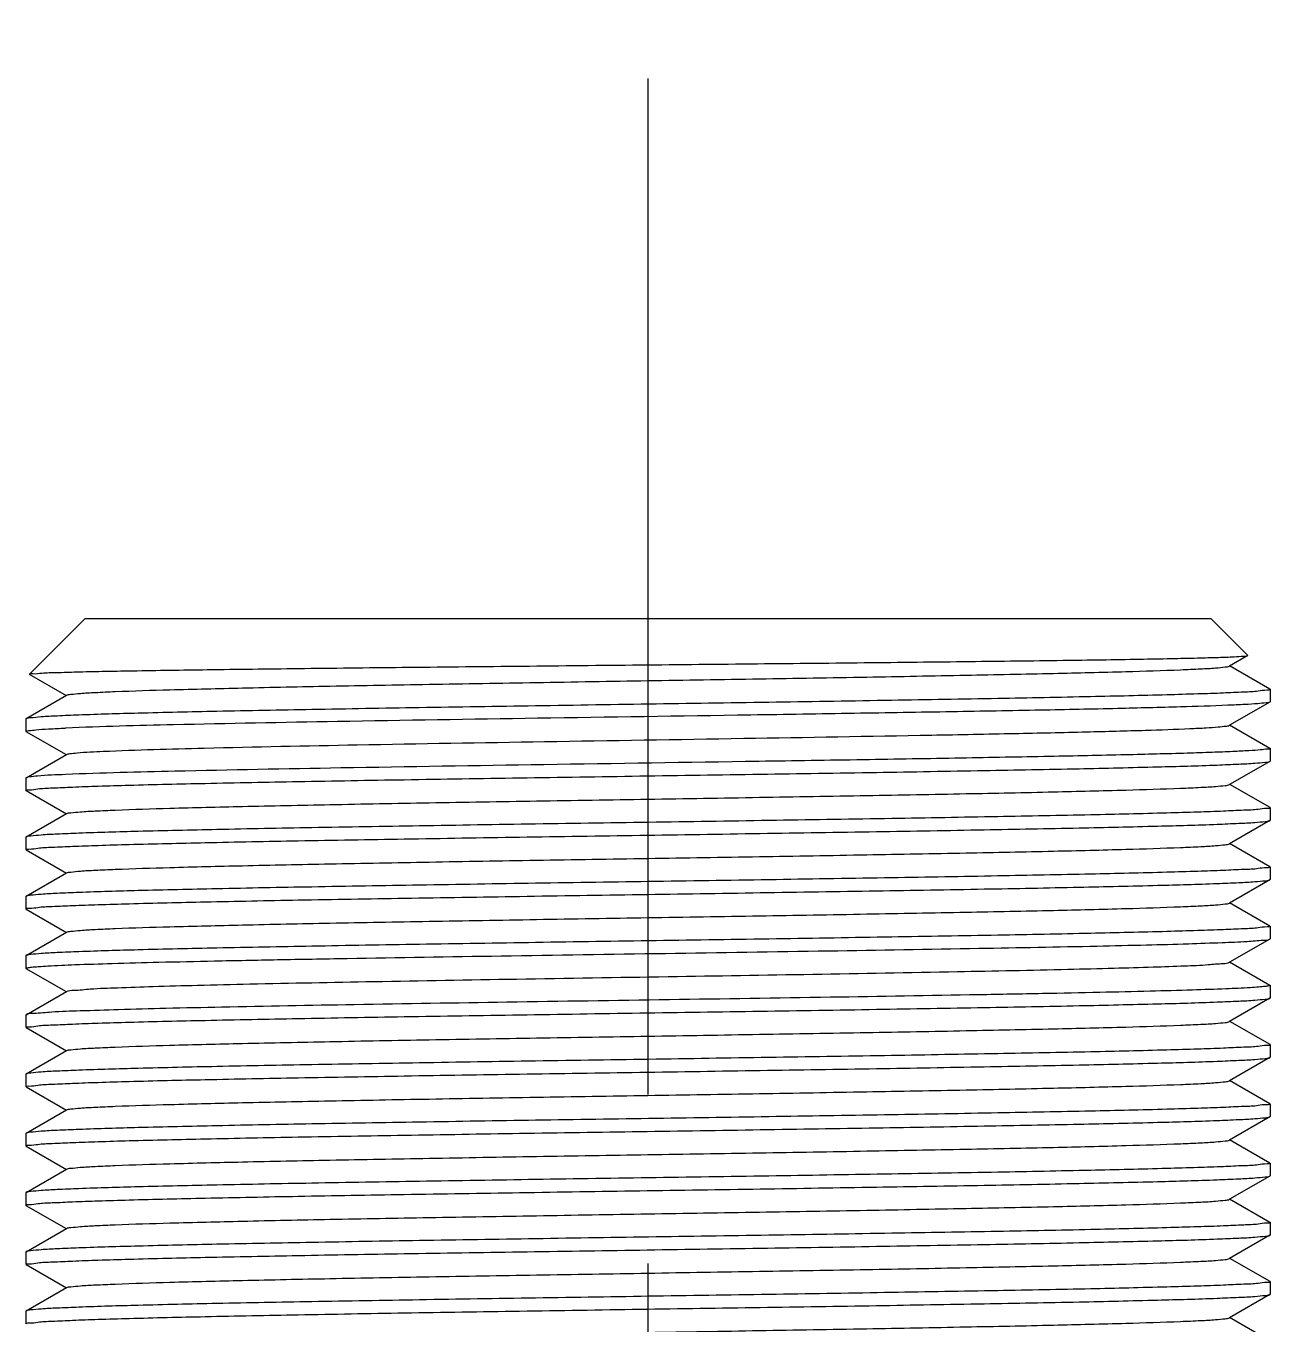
# Model space of a CAD drawing. Header units: millimetres. Extents: x -6909 to -4533, y -2578 to 782.
# Drawn here: x -6037.41 to -6016.41, y 582.93 to 604.84 of the extents above; entities that cross this region are included whole.
import ezdxf

# ---------------------------------------------------------------- set-up
doc = ezdxf.new("R2010")
doc.units = ezdxf.units.MM
doc.linetypes.add('CENTER2', pattern=[28.575, 19.05, -3.175, 3.175, -3.175])
doc.linetypes.add('HIDDENX2', pattern=[19.05, 12.7, -6.35])
doc.layers.add('HIDDEN', color=8, linetype='HIDDENX2')

msp = doc.modelspace()

# ---------------------------------------------------------------- linework, layer by layer
at = {"color": 7, "linetype": 'Continuous'}
for p, q in [((-6036.414, 594.839), (-6037.356, 593.898)), ((-6036.414, 594.839), (-6017.414, 594.839)), ((-6017.414, 594.839), (-6016.79, 594.215)), ((-6016.791, 594.212), (-6017.098, 594.035)), ((-6016.791, 594.212), (-6016.79, 594.215)), ((-6017.098, 594.044), (-6016.418, 593.651)), ((-6036.731, 593.535), (-6037.355, 593.895)), ((-6037.411, 593.151), (-6036.731, 593.544)), ((-6016.414, 593.647), (-6016.418, 593.651)), ((-6016.414, 593.647), (-6016.414, 593.432)), ((-6016.418, 593.427), (-6017.098, 593.035)), ((-6016.414, 593.432), (-6016.418, 593.427)), ((-6037.414, 593.147), (-6037.411, 593.151)), ((-6037.414, 593.147), (-6037.414, 592.932)), ((-6036.731, 592.535), (-6037.411, 592.927)), ((-6017.098, 593.044), (-6016.418, 592.651)), ((-6037.411, 592.151), (-6036.731, 592.544)), ((-6016.414, 592.647), (-6016.414, 592.432)), ((-6016.418, 592.427), (-6017.098, 592.035)), ((-6016.418, 592.427), (-6016.414, 592.432)), ((-6037.411, 592.151), (-6037.414, 592.147)), ((-6037.414, 592.147), (-6037.414, 591.932)), ((-6017.098, 592.044), (-6016.418, 591.651)), ((-6036.731, 591.535), (-6037.411, 591.927)), ((-6016.414, 591.647), (-6016.414, 591.432)), ((-6037.411, 591.151), (-6036.731, 591.544)), ((-6016.418, 591.427), (-6017.098, 591.035)), ((-6016.418, 591.427), (-6016.414, 591.432)), ((-6037.411, 591.151), (-6037.414, 591.147)), ((-6037.414, 591.147), (-6037.414, 590.932)), ((-6036.731, 590.535), (-6037.411, 590.927)), ((-6017.098, 591.044), (-6016.418, 590.651)), ((-6037.411, 590.151), (-6036.731, 590.544)), ((-6016.414, 590.647), (-6016.414, 590.432)), ((-6016.418, 590.427), (-6017.098, 590.035)), ((-6016.418, 590.427), (-6016.414, 590.432)), ((-6037.411, 590.151), (-6037.414, 590.147)), ((-6037.414, 590.147), (-6037.414, 589.932)), ((-6017.098, 590.044), (-6016.418, 589.651)), ((-6036.731, 589.535), (-6037.411, 589.927)), ((-6016.414, 589.647), (-6016.414, 589.432)), ((-6037.411, 589.151), (-6036.731, 589.544)), ((-6016.418, 589.427), (-6017.098, 589.035)), ((-6016.418, 589.427), (-6016.414, 589.432)), ((-6037.411, 589.151), (-6037.414, 589.147)), ((-6037.414, 589.147), (-6037.414, 588.932)), ((-6017.098, 589.044), (-6016.418, 588.651)), ((-6036.731, 588.535), (-6037.411, 588.927)), ((-6037.411, 588.151), (-6036.731, 588.544)), ((-6016.414, 588.647), (-6016.414, 588.432)), ((-6016.418, 588.427), (-6017.098, 588.035)), ((-6016.418, 588.427), (-6016.414, 588.432)), ((-6037.411, 588.151), (-6037.414, 588.147)), ((-6037.414, 588.147), (-6037.414, 587.932)), ((-6036.731, 587.535), (-6037.411, 587.927)), ((-6017.098, 588.044), (-6016.418, 587.651)), ((-6016.414, 587.647), (-6016.414, 587.432)), ((-6037.411, 587.151), (-6036.731, 587.544)), ((-6016.418, 587.427), (-6017.098, 587.035)), ((-6016.418, 587.427), (-6016.414, 587.432)), ((-6037.411, 587.151), (-6037.414, 587.147)), ((-6037.414, 587.147), (-6037.414, 586.932)), ((-6017.098, 587.044), (-6016.418, 586.651)), ((-6036.731, 586.535), (-6037.411, 586.927)), ((-6037.411, 586.151), (-6036.731, 586.544)), ((-6016.414, 586.647), (-6016.414, 586.432)), ((-6016.418, 586.427), (-6017.098, 586.035)), ((-6016.418, 586.427), (-6016.414, 586.432)), ((-6037.411, 586.151), (-6037.414, 586.147)), ((-6037.414, 586.147), (-6037.414, 585.932)), ((-6036.731, 585.535), (-6037.411, 585.927)), ((-6017.098, 586.044), (-6016.418, 585.651)), ((-6037.411, 585.151), (-6036.731, 585.544)), ((-6016.418, 585.427), (-6016.414, 585.432)), ((-6016.414, 585.647), (-6016.414, 585.432)), ((-6016.418, 585.427), (-6017.098, 585.035)), ((-6037.411, 585.151), (-6037.414, 585.147)), ((-6037.414, 585.147), (-6037.414, 584.932)), ((-6017.098, 585.044), (-6016.418, 584.651)), ((-6036.731, 584.535), (-6037.411, 584.927)), ((-6016.414, 584.647), (-6016.414, 584.432)), ((-6037.411, 584.151), (-6036.731, 584.544)), ((-6016.418, 584.427), (-6017.098, 584.035)), ((-6016.418, 584.427), (-6016.414, 584.432)), ((-6037.411, 584.151), (-6037.414, 584.147)), ((-6037.414, 584.147), (-6037.414, 583.932)), ((-6036.731, 583.535), (-6037.411, 583.927)), ((-6017.098, 584.044), (-6016.418, 583.651)), ((-6037.411, 583.151), (-6036.731, 583.544)), ((-6016.414, 583.647), (-6016.414, 583.432)), ((-6016.418, 583.427), (-6017.098, 583.035)), ((-6016.418, 583.427), (-6016.414, 583.432)), ((-6037.411, 583.151), (-6037.414, 583.147)), ((-6037.414, 583.147), (-6037.414, 582.932)), ((-6017.098, 583.044), (-6016.418, 582.651))]:
    msp.add_line(p, q, dxfattribs=at)
for points, knots in [([(-6037.356, 593.898), (-6037.342, 593.912), (-6037.26, 593.901), (-6037.118, 593.925), (-6036.866, 593.926), (-6036.53, 593.939), (-6036.102, 593.947), (-6035.369, 593.961), (-6034.265, 593.977), (-6032.749, 593.996), (-6031.018, 594.015), (-6029.136, 594.034), (-6027.175, 594.054), (-6025.209, 594.073), (-6023.31, 594.092), (-6021.553, 594.112), (-6020.004, 594.131), (-6018.871, 594.147), (-6018.113, 594.162), (-6017.669, 594.171), (-6017.316, 594.182), (-6017.053, 594.187), (-6016.893, 594.205), (-6016.81, 594.201), (-6016.791, 594.212)], [0, 0, 0, 0, 0.002842, 0.010296, 0.022324, 0.038815, 0.059627, 0.08457, 0.145898, 0.22055, 0.305773, 0.398398, 0.494949, 0.591791, 0.685264, 0.77181, 0.848111, 0.911225, 0.937047, 0.958702, 0.975968, 0.988682, 0.996712, 1, 1, 1, 1]), ([(-6036.731, 593.544), (-6036.71, 593.556), (-6036.627, 593.56), (-6036.468, 593.58), (-6036.216, 593.591), (-6035.713, 593.615), (-6034.884, 593.639), (-6033.677, 593.669), (-6032.219, 593.699), (-6030.565, 593.729), (-6028.775, 593.759), (-6026.916, 593.789), (-6025.057, 593.819), (-6023.267, 593.849), (-6021.612, 593.88), (-6020.154, 593.909), (-6018.947, 593.939), (-6018.118, 593.964), (-6017.614, 593.987), (-6017.361, 593.999), (-6017.202, 594.018), (-6017.119, 594.023), (-6017.098, 594.035)], [0, 0, 0, 0, 0.003748, 0.012054, 0.024883, 0.042115, 0.089132, 0.151372, 0.226532, 0.311825, 0.404093, 0.499916, 0.595742, 0.68802, 0.77333, 0.84851, 0.910776, 0.957821, 0.97507, 0.987913, 0.996239, 1, 1, 1, 1]), ([(-6037.411, 593.151), (-6037.388, 593.164), (-6037.3, 593.167), (-6037.129, 593.188), (-6036.855, 593.199), (-6036.31, 593.223), (-6035.411, 593.248), (-6034.101, 593.278), (-6032.519, 593.308), (-6030.726, 593.338), (-6028.788, 593.369), (-6026.78, 593.399), (-6024.777, 593.429), (-6022.854, 593.46), (-6021.085, 593.49), (-6019.537, 593.52), (-6018.41, 593.546), (-6017.665, 593.569), (-6017.229, 593.582), (-6016.897, 593.601), (-6016.632, 593.606), (-6016.517, 593.636), (-6016.414, 593.63), (-6016.414, 593.647)], [0, 0, 0, 0, 0.00371, 0.012072, 0.025046, 0.042505, 0.090206, 0.153382, 0.229647, 0.316122, 0.40954, 0.506372, 0.602958, 0.69565, 0.780946, 0.855624, 0.916864, 0.941701, 0.962355, 0.978635, 0.990388, 0.997512, 1, 1, 1, 1]), ([(-6016.418, 593.427), (-6016.437, 593.417), (-6016.508, 593.412), (-6016.645, 593.396), (-6016.863, 593.385), (-6017.297, 593.364), (-6018.015, 593.342), (-6019.067, 593.315), (-6020.353, 593.288), (-6021.832, 593.262), (-6023.462, 593.235), (-6025.794, 593.198), (-6028.704, 593.155), (-6031.952, 593.104), (-6034.609, 593.052), (-6036.138, 593.015), (-6036.745, 592.989)], [0, 0, 0, 0, 0.003158, 0.010085, 0.020749, 0.035086, 0.074319, 0.126633, 0.190482, 0.263976, 0.344942, 0.430982, 0.608029, 0.774311, 0.910289, 1, 1, 1, 1]), ([(-6037.414, 592.932), (-6037.414, 592.946), (-6037.327, 592.943), (-6037.229, 592.968), (-6037.004, 592.974), (-6036.842, 592.984), (-6036.745, 592.989)], [0, 0, 0, 0, 0.066266, 0.255219, 0.567256, 1, 1, 1, 1]), ([(-6036.109, 592.596), (-6035.542, 592.623), (-6034.112, 592.66), (-6031.63, 592.712), (-6028.594, 592.762), (-6025.361, 592.814), (-6022.716, 592.859), (-6020.787, 592.896), (-6019.584, 592.922), (-6018.598, 592.949), (-6017.925, 592.971), (-6017.518, 592.992), (-6017.313, 593.003), (-6017.183, 593.02), (-6017.116, 593.025), (-6017.098, 593.035)], [0, 0, 0, 0, 0.08964, 0.22549, 0.391629, 0.568559, 0.735516, 0.809022, 0.872908, 0.92529, 0.964622, 0.979019, 0.989754, 0.996752, 1, 1, 1, 1]), ([(-6016.414, 592.647), (-6016.414, 592.633), (-6016.496, 592.635), (-6016.588, 592.612), (-6016.8, 592.605), (-6017.066, 592.589), (-6017.416, 592.577), (-6018.019, 592.557), (-6018.936, 592.534), (-6020.209, 592.507), (-6021.684, 592.48), (-6023.318, 592.452), (-6025.665, 592.416), (-6028.604, 592.372), (-6031.891, 592.32), (-6034.581, 592.269), (-6036.131, 592.231), (-6036.745, 592.204)], [0, 0, 0, 0, 0.002067, 0.007942, 0.017648, 0.031115, 0.048246, 0.068917, 0.120213, 0.18346, 0.256754, 0.337889, 0.424414, 0.603095, 0.771411, 0.90921, 1, 1, 1, 1]), ([(-6036.731, 592.544), (-6036.714, 592.553), (-6036.652, 592.559), (-6036.448, 592.584), (-6036.257, 592.59), (-6036.109, 592.596)], [0, 0, 0, 0, 0.092388, 0.290637, 1, 1, 1, 1]), ([(-6037.414, 591.932), (-6037.414, 591.949), (-6037.311, 591.943), (-6037.197, 591.972), (-6036.932, 591.978), (-6036.6, 591.996), (-6036.165, 592.01), (-6035.419, 592.033), (-6034.293, 592.058), (-6032.745, 592.089), (-6030.976, 592.119), (-6029.054, 592.149), (-6027.051, 592.18), (-6025.043, 592.21), (-6023.105, 592.24), (-6021.312, 592.271), (-6019.73, 592.3), (-6018.42, 592.331), (-6017.52, 592.355), (-6016.974, 592.38), (-6016.701, 592.391), (-6016.529, 592.411), (-6016.441, 592.414), (-6016.418, 592.427)], [0, 0, 0, 0, 0.002481, 0.009595, 0.021342, 0.037613, 0.058261, 0.08309, 0.144312, 0.218973, 0.30426, 0.396947, 0.493526, 0.590348, 0.683765, 0.770247, 0.846524, 0.909714, 0.957437, 0.974909, 0.987896, 0.996274, 1, 1, 1, 1]), ([(-6036.745, 592.204), (-6036.904, 592.197), (-6037.109, 592.192), (-6037.327, 592.166), (-6037.393, 592.161), (-6037.411, 592.151)], [0, 0, 0, 0, 0.711991, 0.909419, 1, 1, 1, 1]), ([(-6036.731, 591.544), (-6036.71, 591.556), (-6036.627, 591.56), (-6036.468, 591.58), (-6036.216, 591.591), (-6035.713, 591.615), (-6034.884, 591.639), (-6033.677, 591.669), (-6032.219, 591.699), (-6030.565, 591.729), (-6028.775, 591.759), (-6026.916, 591.789), (-6025.057, 591.819), (-6023.267, 591.849), (-6021.612, 591.88), (-6020.154, 591.909), (-6018.947, 591.939), (-6018.118, 591.964), (-6017.614, 591.987), (-6017.361, 591.999), (-6017.202, 592.018), (-6017.119, 592.023), (-6017.098, 592.035)], [0, 0, 0, 0, 0.003747, 0.012055, 0.024882, 0.042116, 0.089133, 0.151373, 0.226531, 0.311825, 0.404093, 0.499916, 0.595742, 0.68802, 0.77333, 0.848509, 0.910774, 0.95782, 0.975072, 0.987912, 0.99624, 1, 1, 1, 1]), ([(-6016.414, 591.647), (-6016.414, 591.63), (-6016.517, 591.636), (-6016.632, 591.606), (-6016.897, 591.601), (-6017.229, 591.582), (-6017.664, 591.569), (-6018.409, 591.546), (-6019.536, 591.52), (-6021.084, 591.49), (-6022.853, 591.46), (-6024.775, 591.429), (-6026.778, 591.399), (-6028.787, 591.369), (-6030.725, 591.338), (-6032.518, 591.308), (-6034.1, 591.278), (-6035.41, 591.248), (-6036.31, 591.223), (-6036.855, 591.199), (-6037.129, 591.188), (-6037.3, 591.167), (-6037.388, 591.164), (-6037.411, 591.151)], [0, 0, 0, 0, 0.002481, 0.009595, 0.021342, 0.037612, 0.058261, 0.083089, 0.144317, 0.218988, 0.304283, 0.396975, 0.49356, 0.590397, 0.683828, 0.770318, 0.846592, 0.909775, 0.957487, 0.97495, 0.987926, 0.99629, 1, 1, 1, 1]), ([(-6037.414, 590.932), (-6037.414, 590.949), (-6037.311, 590.943), (-6037.197, 590.972), (-6036.932, 590.978), (-6036.6, 590.996), (-6036.165, 591.01), (-6035.42, 591.033), (-6034.294, 591.058), (-6032.746, 591.089), (-6030.977, 591.119), (-6029.055, 591.149), (-6027.052, 591.179), (-6025.044, 591.21), (-6023.106, 591.24), (-6021.312, 591.271), (-6019.73, 591.3), (-6018.42, 591.331), (-6017.52, 591.355), (-6016.974, 591.38), (-6016.701, 591.391), (-6016.529, 591.411), (-6016.441, 591.414), (-6016.418, 591.427)], [0, 0, 0, 0, 0.002481, 0.009594, 0.021339, 0.037607, 0.058253, 0.083078, 0.144296, 0.218954, 0.304233, 0.396909, 0.493483, 0.590311, 0.683736, 0.770222, 0.8465, 0.909697, 0.957429, 0.974905, 0.987895, 0.996273, 1, 1, 1, 1]), ([(-6036.731, 590.544), (-6036.71, 590.556), (-6036.627, 590.56), (-6036.468, 590.58), (-6036.216, 590.591), (-6035.713, 590.615), (-6034.884, 590.639), (-6033.677, 590.669), (-6032.219, 590.699), (-6030.565, 590.729), (-6028.775, 590.759), (-6026.916, 590.789), (-6025.057, 590.819), (-6023.267, 590.849), (-6021.612, 590.88), (-6020.154, 590.909), (-6018.947, 590.939), (-6018.118, 590.964), (-6017.614, 590.987), (-6017.361, 590.999), (-6017.202, 591.018), (-6017.119, 591.023), (-6017.098, 591.035)], [0, 0, 0, 0, 0.003746, 0.012053, 0.024882, 0.042114, 0.08913, 0.15137, 0.22653, 0.311824, 0.404092, 0.499915, 0.59574, 0.688018, 0.773328, 0.848508, 0.910774, 0.957821, 0.975068, 0.987913, 0.996237, 1, 1, 1, 1]), ([(-6016.414, 590.647), (-6016.414, 590.63), (-6016.517, 590.636), (-6016.632, 590.606), (-6016.897, 590.601), (-6017.229, 590.582), (-6017.664, 590.569), (-6018.41, 590.546), (-6019.536, 590.52), (-6021.084, 590.49), (-6022.853, 590.46), (-6024.776, 590.429), (-6026.779, 590.399), (-6028.788, 590.369), (-6030.725, 590.338), (-6032.519, 590.308), (-6034.101, 590.278), (-6035.411, 590.248), (-6036.31, 590.223), (-6036.855, 590.199), (-6037.129, 590.188), (-6037.3, 590.167), (-6037.388, 590.164), (-6037.411, 590.151)], [0, 0, 0, 0, 0.002481, 0.009596, 0.021345, 0.037618, 0.058271, 0.083105, 0.14434, 0.219014, 0.304311, 0.397011, 0.493602, 0.590435, 0.683857, 0.770338, 0.846609, 0.909788, 0.957493, 0.974954, 0.987927, 0.99629, 1, 1, 1, 1]), ([(-6037.414, 589.932), (-6037.414, 589.949), (-6037.311, 589.943), (-6037.197, 589.972), (-6036.932, 589.978), (-6036.6, 589.996), (-6036.165, 590.01), (-6035.419, 590.033), (-6034.293, 590.058), (-6032.745, 590.089), (-6030.976, 590.119), (-6029.054, 590.149), (-6027.051, 590.18), (-6025.043, 590.21), (-6023.105, 590.24), (-6021.312, 590.271), (-6019.73, 590.3), (-6018.42, 590.331), (-6017.52, 590.355), (-6016.974, 590.38), (-6016.701, 590.391), (-6016.529, 590.411), (-6016.441, 590.414), (-6016.418, 590.427)], [0, 0, 0, 0, 0.002481, 0.009595, 0.021342, 0.037611, 0.058259, 0.083086, 0.144305, 0.218966, 0.304253, 0.39694, 0.493518, 0.590341, 0.683761, 0.770246, 0.846524, 0.909713, 0.957435, 0.974908, 0.987896, 0.996274, 1, 1, 1, 1]), ([(-6036.731, 589.544), (-6036.71, 589.556), (-6036.627, 589.56), (-6036.468, 589.58), (-6036.216, 589.591), (-6035.713, 589.615), (-6034.884, 589.639), (-6033.677, 589.669), (-6032.219, 589.699), (-6030.565, 589.729), (-6028.775, 589.759), (-6026.916, 589.789), (-6025.057, 589.819), (-6023.267, 589.849), (-6021.612, 589.88), (-6020.154, 589.909), (-6018.947, 589.939), (-6018.118, 589.964), (-6017.614, 589.987), (-6017.361, 589.999), (-6017.202, 590.018), (-6017.119, 590.023), (-6017.098, 590.035)], [0, 0, 0, 0, 0.003744, 0.012055, 0.024879, 0.042115, 0.089132, 0.151371, 0.226529, 0.311823, 0.404091, 0.499915, 0.595741, 0.688019, 0.773328, 0.848507, 0.910773, 0.957819, 0.97507, 0.987912, 0.996238, 1, 1, 1, 1]), ([(-6016.414, 589.647), (-6016.414, 589.63), (-6016.517, 589.636), (-6016.632, 589.606), (-6016.897, 589.601), (-6017.229, 589.582), (-6017.664, 589.569), (-6018.409, 589.546), (-6019.536, 589.52), (-6021.084, 589.49), (-6022.853, 589.46), (-6024.775, 589.429), (-6026.779, 589.399), (-6028.787, 589.369), (-6030.725, 589.338), (-6032.519, 589.308), (-6034.101, 589.278), (-6035.41, 589.248), (-6036.31, 589.223), (-6036.855, 589.199), (-6037.129, 589.188), (-6037.3, 589.167), (-6037.388, 589.164), (-6037.411, 589.151)], [0, 0, 0, 0, 0.002481, 0.009595, 0.021342, 0.037613, 0.058262, 0.08309, 0.144317, 0.218989, 0.304286, 0.396981, 0.493568, 0.590404, 0.683836, 0.770325, 0.8466, 0.909779, 0.957488, 0.974951, 0.987926, 0.99629, 1, 1, 1, 1]), ([(-6021.329, 589.271), (-6020.664, 589.283), (-6019.72, 589.3), (-6018.542, 589.328), (-6017.838, 589.346), (-6017.274, 589.368), (-6016.85, 589.38), (-6016.587, 589.41), (-6016.451, 589.408), (-6016.418, 589.427)], [0, 0, 0, 0, 0.406202, 0.575829, 0.719622, 0.835459, 0.921534, 0.976611, 1, 1, 1, 1]), ([(-6037.414, 588.932), (-6037.414, 588.94), (-6037.368, 588.944), (-6037.312, 588.957), (-6037.188, 588.964), (-6036.948, 588.981), (-6036.529, 588.998), (-6035.905, 589.019), (-6035.121, 589.039), (-6034.191, 589.06), (-6033.133, 589.081), (-6031.52, 589.11), (-6029.337, 589.145), (-6026.628, 589.186), (-6023.939, 589.227), (-6022.175, 589.256), (-6021.329, 589.271)], [0, 0, 0, 0, 0.001592, 0.005977, 0.013209, 0.023273, 0.051702, 0.090781, 0.139815, 0.197934, 0.264116, 0.337186, 0.498711, 0.671116, 0.84223, 1, 1, 1, 1]), ([(-6021.691, 588.879), (-6021.069, 588.89), (-6020.188, 588.908), (-6019.087, 588.936), (-6018.43, 588.954), (-6017.901, 588.975), (-6017.504, 588.988), (-6017.257, 589.016), (-6017.129, 589.017), (-6017.098, 589.035)], [0, 0, 0, 0, 0.405573, 0.57502, 0.71872, 0.834581, 0.920814, 0.976188, 1, 1, 1, 1]), ([(-6036.731, 588.544), (-6036.696, 588.564), (-6036.551, 588.562), (-6036.271, 588.595), (-6035.819, 588.607), (-6035.219, 588.63), (-6034.474, 588.65), (-6033.233, 588.679), (-6031.439, 588.714), (-6029.084, 588.754), (-6025.799, 588.807), (-6023.318, 588.847), (-6021.691, 588.879)], [0, 0, 0, 0, 0.008139, 0.027333, 0.0573, 0.097542, 0.147357, 0.205896, 0.344964, 0.50519, 0.675563, 1, 1, 1, 1]), ([(-6016.414, 588.647), (-6016.414, 588.639), (-6016.456, 588.635), (-6016.507, 588.624), (-6016.618, 588.616), (-6016.834, 588.6), (-6017.211, 588.584), (-6017.773, 588.564), (-6018.483, 588.545), (-6019.326, 588.525), (-6020.29, 588.505), (-6020.971, 588.493), (-6021.329, 588.486)], [0, 0, 0, 0, 0.004718, 0.017612, 0.038865, 0.06845, 0.152109, 0.267321, 0.412206, 0.584497, 0.78157, 1, 1, 1, 1]), ([(-6037.414, 587.932), (-6037.414, 587.949), (-6037.311, 587.943), (-6037.197, 587.972), (-6036.932, 587.978), (-6036.6, 587.996), (-6036.165, 588.01), (-6035.419, 588.033), (-6034.294, 588.058), (-6032.746, 588.089), (-6030.977, 588.119), (-6029.054, 588.149), (-6027.051, 588.18), (-6025.043, 588.21), (-6023.106, 588.24), (-6021.312, 588.271), (-6019.73, 588.3), (-6018.42, 588.331), (-6017.52, 588.355), (-6016.974, 588.38), (-6016.701, 588.391), (-6016.529, 588.411), (-6016.441, 588.414), (-6016.418, 588.427)], [0, 0, 0, 0, 0.002481, 0.009595, 0.021341, 0.03761, 0.058256, 0.083082, 0.144299, 0.218958, 0.304244, 0.396931, 0.493508, 0.590333, 0.683757, 0.770244, 0.846522, 0.909711, 0.957434, 0.974907, 0.987896, 0.996274, 1, 1, 1, 1]), ([(-6021.329, 588.486), (-6022.165, 588.471), (-6023.906, 588.443), (-6026.561, 588.402), (-6029.241, 588.362), (-6031.76, 588.321), (-6033.679, 588.287), (-6035.005, 588.257), (-6035.801, 588.238), (-6036.442, 588.214), (-6036.923, 588.203), (-6037.22, 588.169), (-6037.374, 588.173), (-6037.411, 588.151)], [0, 0, 0, 0, 0.155784, 0.324733, 0.495237, 0.655547, 0.79463, 0.853142, 0.902912, 0.943078, 0.972947, 0.992016, 1, 1, 1, 1]), ([(-6036.731, 587.544), (-6036.71, 587.556), (-6036.627, 587.56), (-6036.468, 587.58), (-6036.216, 587.591), (-6035.713, 587.615), (-6034.884, 587.639), (-6033.677, 587.669), (-6032.219, 587.699), (-6030.565, 587.729), (-6028.775, 587.759), (-6026.916, 587.789), (-6025.057, 587.819), (-6023.267, 587.849), (-6021.612, 587.88), (-6020.154, 587.909), (-6018.947, 587.939), (-6018.118, 587.964), (-6017.614, 587.987), (-6017.361, 587.999), (-6017.202, 588.018), (-6017.119, 588.023), (-6017.098, 588.035)], [0, 0, 0, 0, 0.003743, 0.012054, 0.024879, 0.042114, 0.08913, 0.151369, 0.226528, 0.311822, 0.404091, 0.499914, 0.59574, 0.688017, 0.773326, 0.848506, 0.910772, 0.957819, 0.975067, 0.987912, 0.996235, 1, 1, 1, 1]), ([(-6016.414, 587.647), (-6016.414, 587.63), (-6016.517, 587.636), (-6016.632, 587.606), (-6016.897, 587.601), (-6017.229, 587.582), (-6017.664, 587.569), (-6018.409, 587.546), (-6019.536, 587.52), (-6021.084, 587.49), (-6022.853, 587.46), (-6024.776, 587.429), (-6026.779, 587.399), (-6028.787, 587.369), (-6030.725, 587.338), (-6032.519, 587.308), (-6034.101, 587.278), (-6035.411, 587.248), (-6036.31, 587.223), (-6036.855, 587.199), (-6037.129, 587.188), (-6037.3, 587.167), (-6037.388, 587.164), (-6037.411, 587.151)], [0, 0, 0, 0, 0.002481, 0.009595, 0.021343, 0.037614, 0.058263, 0.083092, 0.144319, 0.218991, 0.30429, 0.396989, 0.493577, 0.590413, 0.683844, 0.770333, 0.846606, 0.909784, 0.95749, 0.974951, 0.987927, 0.99629, 1, 1, 1, 1]), ([(-6037.414, 586.932), (-6037.414, 586.949), (-6037.311, 586.943), (-6037.197, 586.972), (-6036.932, 586.978), (-6036.6, 586.996), (-6036.165, 587.01), (-6035.419, 587.033), (-6034.293, 587.058), (-6032.745, 587.089), (-6030.977, 587.119), (-6029.054, 587.149), (-6027.051, 587.179), (-6025.043, 587.21), (-6023.106, 587.24), (-6021.312, 587.271), (-6019.73, 587.3), (-6018.42, 587.331), (-6017.52, 587.355), (-6016.974, 587.38), (-6016.701, 587.391), (-6016.529, 587.411), (-6016.441, 587.414), (-6016.418, 587.427)], [0, 0, 0, 0, 0.002481, 0.009594, 0.021341, 0.03761, 0.058258, 0.083086, 0.144307, 0.218967, 0.304246, 0.396926, 0.493504, 0.59033, 0.68375, 0.770231, 0.846509, 0.909704, 0.957433, 0.974907, 0.987896, 0.996274, 1, 1, 1, 1]), ([(-6036.731, 586.544), (-6036.71, 586.556), (-6036.627, 586.56), (-6036.468, 586.58), (-6036.216, 586.591), (-6035.713, 586.615), (-6034.884, 586.639), (-6033.677, 586.669), (-6032.219, 586.699), (-6030.565, 586.729), (-6028.775, 586.759), (-6026.916, 586.789), (-6025.057, 586.819), (-6023.267, 586.849), (-6021.612, 586.88), (-6020.154, 586.909), (-6018.947, 586.939), (-6018.118, 586.964), (-6017.614, 586.987), (-6017.361, 586.999), (-6017.202, 587.018), (-6017.119, 587.023), (-6017.098, 587.035)], [0, 0, 0, 0, 0.003748, 0.012055, 0.024883, 0.042116, 0.089133, 0.151373, 0.226532, 0.311825, 0.404093, 0.499916, 0.595742, 0.68802, 0.77333, 0.84851, 0.910775, 0.95782, 0.975072, 0.987913, 0.99624, 1, 1, 1, 1]), ([(-6016.414, 586.647), (-6016.414, 586.63), (-6016.517, 586.636), (-6016.632, 586.606), (-6016.897, 586.601), (-6017.229, 586.582), (-6017.664, 586.569), (-6018.41, 586.546), (-6019.536, 586.52), (-6021.084, 586.49), (-6022.853, 586.46), (-6024.776, 586.429), (-6026.779, 586.399), (-6028.787, 586.369), (-6030.725, 586.338), (-6032.519, 586.308), (-6034.1, 586.278), (-6035.41, 586.248), (-6036.31, 586.223), (-6036.855, 586.199), (-6037.129, 586.188), (-6037.3, 586.167), (-6037.388, 586.164), (-6037.411, 586.151)], [0, 0, 0, 0, 0.002481, 0.009595, 0.021343, 0.037615, 0.058266, 0.083098, 0.144331, 0.219004, 0.304298, 0.396992, 0.493581, 0.590418, 0.683844, 0.770325, 0.846597, 0.909779, 0.957489, 0.974951, 0.987927, 0.99629, 1, 1, 1, 1]), ([(-6037.414, 585.932), (-6037.414, 585.949), (-6037.311, 585.943), (-6037.197, 585.972), (-6036.932, 585.978), (-6036.6, 585.996), (-6036.165, 586.01), (-6035.42, 586.033), (-6034.294, 586.058), (-6032.746, 586.089), (-6030.977, 586.119), (-6029.055, 586.149), (-6027.052, 586.179), (-6025.043, 586.21), (-6023.106, 586.24), (-6021.312, 586.271), (-6019.73, 586.3), (-6018.42, 586.331), (-6017.52, 586.355), (-6016.974, 586.38), (-6016.701, 586.391), (-6016.529, 586.411), (-6016.441, 586.414), (-6016.418, 586.427)], [0, 0, 0, 0, 0.002481, 0.009594, 0.02134, 0.037608, 0.058254, 0.083077, 0.144293, 0.218952, 0.304235, 0.396918, 0.493494, 0.59032, 0.683746, 0.770235, 0.846515, 0.909706, 0.957432, 0.974906, 0.987896, 0.996274, 1, 1, 1, 1]), ([(-6036.731, 585.544), (-6036.71, 585.556), (-6036.627, 585.56), (-6036.468, 585.58), (-6036.216, 585.591), (-6035.713, 585.615), (-6034.884, 585.639), (-6033.677, 585.669), (-6032.219, 585.699), (-6030.565, 585.729), (-6028.775, 585.759), (-6026.916, 585.789), (-6025.057, 585.819), (-6023.267, 585.849), (-6021.612, 585.88), (-6020.154, 585.909), (-6018.947, 585.939), (-6018.118, 585.964), (-6017.614, 585.987), (-6017.361, 585.999), (-6017.202, 586.018), (-6017.119, 586.023), (-6017.098, 586.035)], [0, 0, 0, 0, 0.003745, 0.012053, 0.024881, 0.042114, 0.08913, 0.15137, 0.226529, 0.311823, 0.404092, 0.499914, 0.59574, 0.688018, 0.773327, 0.848508, 0.910774, 0.95782, 0.975067, 0.987913, 0.996236, 1, 1, 1, 1]), ([(-6016.414, 585.647), (-6016.414, 585.63), (-6016.517, 585.636), (-6016.632, 585.606), (-6016.897, 585.601), (-6017.229, 585.582), (-6017.664, 585.569), (-6018.41, 585.546), (-6019.536, 585.52), (-6021.084, 585.49), (-6022.853, 585.46), (-6024.776, 585.429), (-6026.779, 585.399), (-6028.788, 585.369), (-6030.725, 585.338), (-6032.519, 585.308), (-6034.101, 585.278), (-6035.411, 585.248), (-6036.31, 585.223), (-6036.855, 585.199), (-6037.129, 585.188), (-6037.3, 585.167), (-6037.388, 585.164), (-6037.411, 585.151)], [0, 0, 0, 0, 0.002481, 0.009595, 0.021343, 0.037615, 0.058266, 0.083097, 0.144326, 0.218999, 0.304301, 0.397002, 0.493592, 0.590426, 0.683853, 0.77034, 0.846611, 0.909788, 0.957491, 0.974952, 0.987927, 0.99629, 1, 1, 1, 1]), ([(-6037.414, 584.932), (-6037.414, 584.949), (-6037.311, 584.943), (-6037.197, 584.972), (-6036.932, 584.978), (-6036.6, 584.996), (-6036.165, 585.01), (-6035.419, 585.033), (-6034.293, 585.058), (-6032.745, 585.089), (-6030.976, 585.119), (-6029.054, 585.149), (-6027.051, 585.18), (-6025.043, 585.21), (-6023.106, 585.24), (-6021.312, 585.271), (-6019.73, 585.3), (-6018.42, 585.331), (-6017.52, 585.355), (-6016.974, 585.38), (-6016.701, 585.391), (-6016.529, 585.411), (-6016.441, 585.414), (-6016.418, 585.427)], [0, 0, 0, 0, 0.002481, 0.009595, 0.021342, 0.037612, 0.058261, 0.083089, 0.144313, 0.218972, 0.304252, 0.396935, 0.493513, 0.590339, 0.683757, 0.770237, 0.846514, 0.909708, 0.957435, 0.974908, 0.987896, 0.996274, 1, 1, 1, 1]), ([(-6036.731, 584.544), (-6036.71, 584.556), (-6036.627, 584.56), (-6036.468, 584.58), (-6036.216, 584.591), (-6035.713, 584.615), (-6034.884, 584.639), (-6033.677, 584.669), (-6032.219, 584.699), (-6030.565, 584.729), (-6028.775, 584.759), (-6026.916, 584.789), (-6025.057, 584.819), (-6023.267, 584.849), (-6021.612, 584.88), (-6020.154, 584.909), (-6018.947, 584.939), (-6018.118, 584.964), (-6017.614, 584.987), (-6017.361, 584.999), (-6017.202, 585.018), (-6017.119, 585.023), (-6017.098, 585.035)], [0, 0, 0, 0, 0.003745, 0.012055, 0.02488, 0.042116, 0.089132, 0.151372, 0.22653, 0.311824, 0.404092, 0.499915, 0.595741, 0.688019, 0.773329, 0.848508, 0.910773, 0.957819, 0.975071, 0.987912, 0.996238, 1, 1, 1, 1]), ([(-6016.414, 584.647), (-6016.414, 584.63), (-6016.517, 584.636), (-6016.632, 584.606), (-6016.897, 584.601), (-6017.229, 584.582), (-6017.664, 584.569), (-6018.41, 584.546), (-6019.536, 584.52), (-6021.084, 584.49), (-6022.853, 584.46), (-6024.775, 584.429), (-6026.779, 584.399), (-6028.787, 584.369), (-6030.725, 584.338), (-6032.518, 584.308), (-6034.1, 584.278), (-6035.41, 584.248), (-6036.31, 584.223), (-6036.855, 584.199), (-6037.129, 584.188), (-6037.3, 584.167), (-6037.388, 584.164), (-6037.411, 584.151)], [0, 0, 0, 0, 0.002481, 0.009595, 0.021342, 0.037613, 0.058264, 0.083094, 0.144326, 0.218999, 0.304291, 0.396984, 0.493572, 0.590409, 0.683837, 0.77032, 0.846591, 0.909775, 0.957487, 0.97495, 0.987926, 0.99629, 1, 1, 1, 1]), ([(-6037.414, 583.932), (-6037.414, 583.949), (-6037.311, 583.943), (-6037.197, 583.972), (-6036.932, 583.978), (-6036.6, 583.996), (-6036.165, 584.01), (-6035.42, 584.033), (-6034.294, 584.058), (-6032.746, 584.089), (-6030.977, 584.119), (-6029.055, 584.149), (-6027.052, 584.179), (-6025.044, 584.21), (-6023.106, 584.24), (-6021.312, 584.271), (-6019.73, 584.3), (-6018.42, 584.331), (-6017.52, 584.355), (-6016.974, 584.38), (-6016.701, 584.391), (-6016.529, 584.411), (-6016.441, 584.414), (-6016.418, 584.427)], [0, 0, 0, 0, 0.002481, 0.009594, 0.02134, 0.037608, 0.058252, 0.083076, 0.144291, 0.218949, 0.304231, 0.396911, 0.493484, 0.590311, 0.683738, 0.770228, 0.846509, 0.909702, 0.957431, 0.974906, 0.987895, 0.996274, 1, 1, 1, 1]), ([(-6036.731, 583.544), (-6036.71, 583.556), (-6036.627, 583.56), (-6036.468, 583.58), (-6036.216, 583.591), (-6035.713, 583.615), (-6034.884, 583.639), (-6033.677, 583.669), (-6032.219, 583.699), (-6030.565, 583.729), (-6028.775, 583.759), (-6026.916, 583.789), (-6025.057, 583.819), (-6023.267, 583.849), (-6021.612, 583.88), (-6020.154, 583.909), (-6018.947, 583.939), (-6018.118, 583.964), (-6017.614, 583.987), (-6017.361, 583.999), (-6017.202, 584.018), (-6017.119, 584.023), (-6017.098, 584.035)], [0, 0, 0, 0, 0.003747, 0.012054, 0.024883, 0.042114, 0.089131, 0.151372, 0.226531, 0.311825, 0.404093, 0.499915, 0.595741, 0.688019, 0.773329, 0.84851, 0.910775, 0.957821, 0.975069, 0.987913, 0.996238, 1, 1, 1, 1]), ([(-6016.414, 583.647), (-6016.414, 583.63), (-6016.517, 583.636), (-6016.632, 583.606), (-6016.897, 583.601), (-6017.229, 583.582), (-6017.664, 583.569), (-6018.41, 583.546), (-6019.536, 583.52), (-6021.084, 583.49), (-6022.853, 583.46), (-6024.776, 583.429), (-6026.779, 583.399), (-6028.788, 583.369), (-6030.725, 583.338), (-6032.519, 583.308), (-6034.101, 583.278), (-6035.411, 583.248), (-6036.31, 583.223), (-6036.855, 583.199), (-6037.129, 583.188), (-6037.3, 583.167), (-6037.388, 583.164), (-6037.411, 583.151)], [0, 0, 0, 0, 0.002481, 0.009595, 0.021344, 0.037617, 0.058268, 0.083101, 0.144332, 0.219007, 0.304309, 0.397011, 0.493602, 0.590434, 0.683858, 0.770342, 0.846613, 0.90979, 0.957492, 0.974953, 0.987927, 0.99629, 1, 1, 1, 1]), ([(-6037.414, 582.932), (-6037.414, 582.949), (-6037.311, 582.943), (-6037.197, 582.972), (-6036.932, 582.978), (-6036.6, 582.996), (-6036.165, 583.01), (-6035.419, 583.033), (-6034.293, 583.058), (-6032.745, 583.089), (-6030.976, 583.119), (-6029.054, 583.149), (-6027.051, 583.18), (-6025.043, 583.21), (-6023.105, 583.24), (-6021.312, 583.271), (-6019.73, 583.3), (-6018.42, 583.331), (-6017.52, 583.355), (-6016.974, 583.38), (-6016.701, 583.391), (-6016.529, 583.411), (-6016.441, 583.414), (-6016.418, 583.427)], [0, 0, 0, 0, 0.002481, 0.009595, 0.021343, 0.037613, 0.058262, 0.083091, 0.144315, 0.218974, 0.304258, 0.396944, 0.493522, 0.590346, 0.683762, 0.770243, 0.846521, 0.909712, 0.957436, 0.974909, 0.987896, 0.996274, 1, 1, 1, 1]), ([(-6036.731, 582.544), (-6036.71, 582.556), (-6036.627, 582.56), (-6036.468, 582.58), (-6036.216, 582.591), (-6035.713, 582.615), (-6034.884, 582.639), (-6033.677, 582.669), (-6032.219, 582.699), (-6030.565, 582.729), (-6028.775, 582.759), (-6026.916, 582.789), (-6025.057, 582.819), (-6023.267, 582.849), (-6021.612, 582.88), (-6020.154, 582.909), (-6018.947, 582.939), (-6018.118, 582.964), (-6017.614, 582.987), (-6017.361, 582.999), (-6017.202, 583.018), (-6017.119, 583.023), (-6017.098, 583.035)], [0, 0, 0, 0, 0.003743, 0.012054, 0.024879, 0.042115, 0.089131, 0.15137, 0.226528, 0.311822, 0.404091, 0.499914, 0.59574, 0.688018, 0.773327, 0.848507, 0.910772, 0.957819, 0.975068, 0.987912, 0.996236, 1, 1, 1, 1])]:
    msp.add_open_spline(points, degree=3, knots=knots, dxfattribs=at)
at = {"layer": 'HIDDEN', "color": 1, "linetype": 'CENTER2', "ltscale": 0.9}
msp.add_line((-6026.914, 561.089), (-6026.914, 604.839), dxfattribs=at)

doc.saveas('drawing.dxf')
